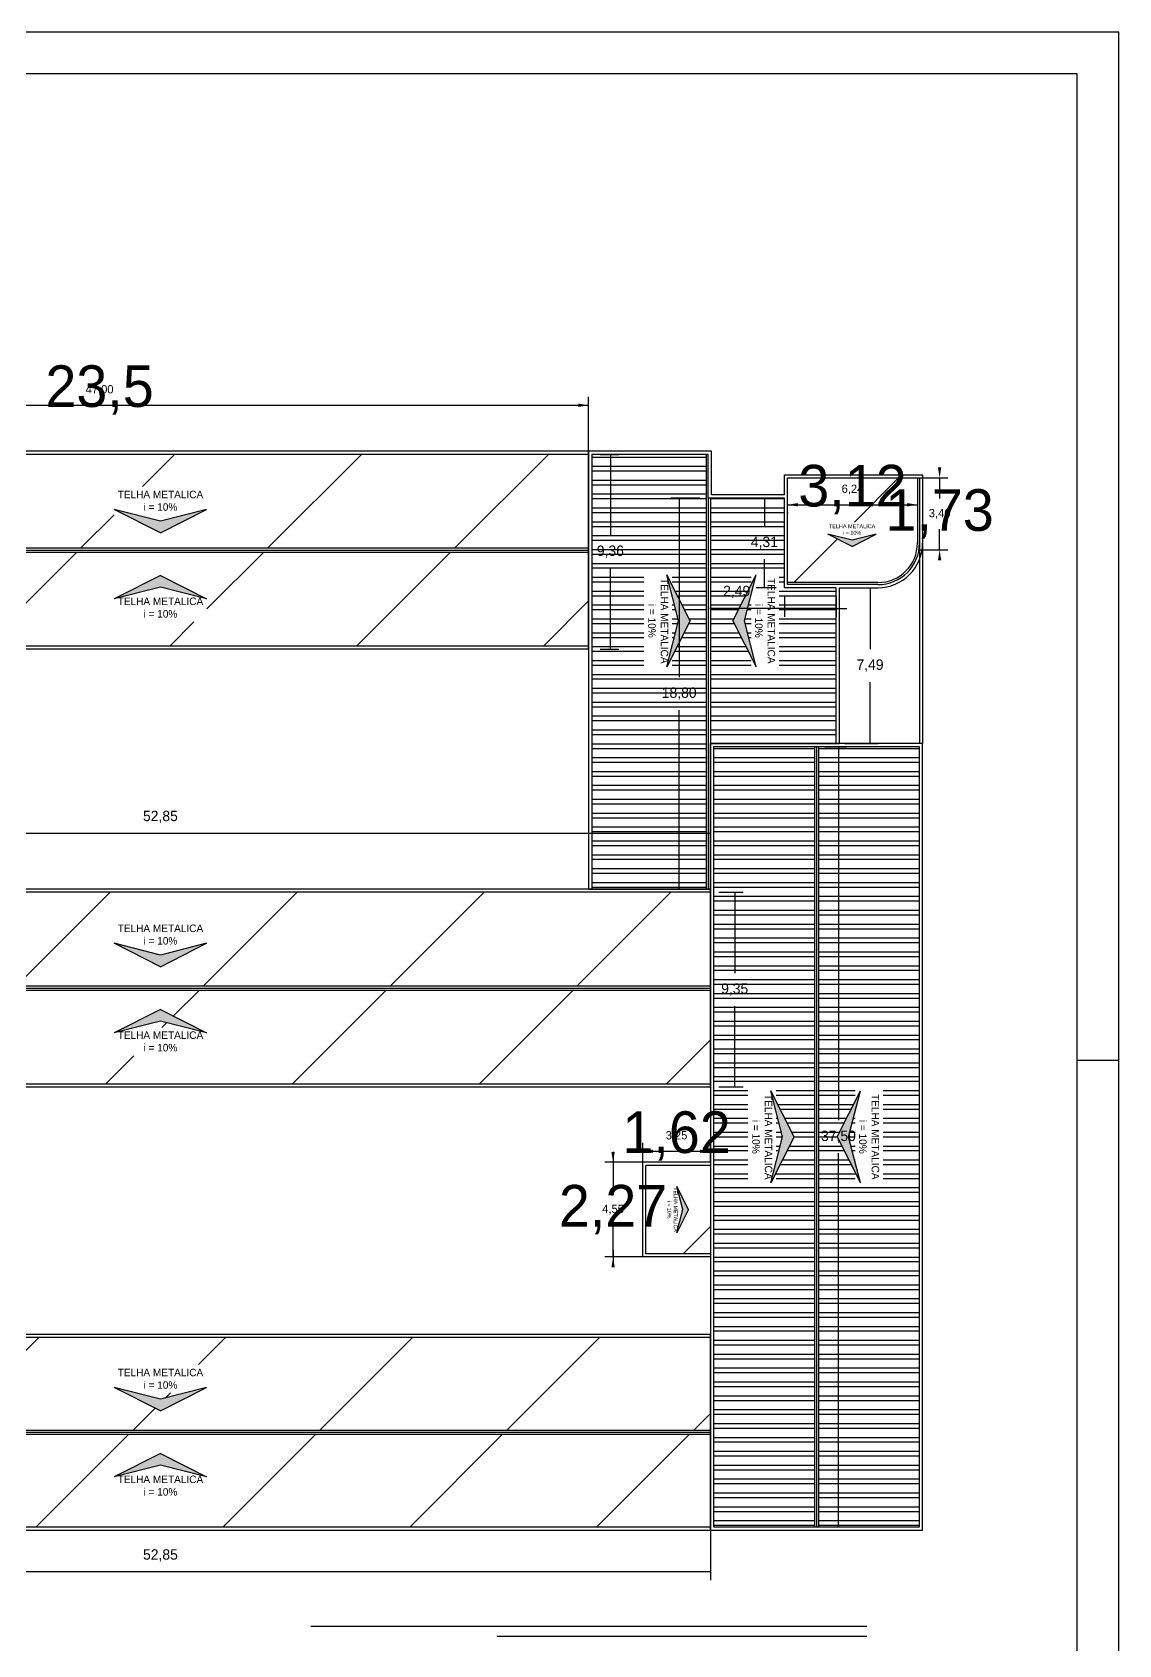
# Model space of a CAD drawing. Header units: metres. Extents: x -999 to 3200, y -1400 to 5056.
# Drawn here: x 1495.91 to 1522.01, y 4748.51 to 4787.26 of the extents above; entities that cross this region are included whole.
import ezdxf

# ---------------------------------------------------------------- set-up
doc = ezdxf.new("R2010")
doc.units = ezdxf.units.M
for name, color, linetype, true_color in [('0.4', 7, 'Continuous', 0x000008), ('0.8', 7, 'Continuous', 0x000008), ('02', 7, 'Continuous', 0x000002), ('1', 7, 'Continuous', 0x000001), ('S2MARGF', 7, 'Continuous', 0x000004), ('S2MARGG', 7, 'Continuous', 0x00000d)]:
    doc.layers.add(name, color=color, linetype=linetype, true_color=true_color)

# ---------------------------------------------------------------- blocks, each defined once
blk = doc.blocks.new('*D201')
at = {"color": 8}
for p, q in [((1511.949, 4776.07), (1511.249, 4776.07)), ((1511.449, 4776.07), (1511.449, 4771.766)), ((1511.999, 4766.67), (1511.249, 4766.67))]:
    blk.add_line(p, q, dxfattribs=at)
blk = doc.blocks.new('*D202')
at = {"color": 8}
for p, q in [((1514.949, 4770.095), (1515.476, 4770.095)), ((1515.276, 4770.095), (1515.276, 4761.116)), ((1514.949, 4751.345), (1515.476, 4751.345))]:
    blk.add_line(p, q, dxfattribs=at)
blk = doc.blocks.new('*D203')
at = {"color": 8}
for p, q in [((1485.774, 4764.495), (1485.774, 4768.211)), ((1512.199, 4764.495), (1512.199, 4768.211)), ((1512.199, 4768.011), (1485.774, 4768.011))]:
    blk.add_line(p, q, dxfattribs=at)
blk = doc.blocks.new('*D204')
at = {"color": 8}
for p, q in [((1485.774, 4753.42), (1485.774, 4750.064)), ((1512.199, 4753.42), (1512.199, 4750.064)), ((1512.199, 4750.264), (1485.774, 4750.264))]:
    blk.add_line(p, q, dxfattribs=at)
blk = doc.blocks.new('*D205')
at = {"color": 8}
for p, q in [((1509.549, 4777.12), (1509.996, 4777.12)), ((1509.796, 4777.12), (1509.796, 4775.177)), ((1509.549, 4772.441), (1509.996, 4772.441))]:
    blk.add_line(p, q, dxfattribs=at)
blk = doc.blocks.new('*D206')
at = {"color": 8}
for p, q in [((1515.424, 4773.915), (1516.234, 4773.915)), ((1516.034, 4773.915), (1516.034, 4772.438)), ((1515.424, 4770.17), (1516.234, 4770.17))]:
    blk.add_line(p, q, dxfattribs=at)
blk = doc.blocks.new('*D207')
at = {"color": 8}
for p, q in [((1513.777, 4776.07), (1513.296, 4776.07)), ((1513.496, 4776.07), (1513.496, 4775.388)), ((1513.777, 4773.915), (1513.296, 4773.915))]:
    blk.add_line(p, q, dxfattribs=at)
blk = doc.blocks.new('*D208')
at = {"color": 8}
for p, q in [((1513.977, 4773.715), (1513.977, 4773.218)), ((1515.224, 4773.715), (1515.224, 4773.218)), ((1515.224, 4773.418), (1515.474, 4773.418))]:
    blk.add_line(p, q, dxfattribs=at)
blk = doc.blocks.new('*D209')
at = {"color": 8}
for p, q in [((1512.399, 4766.595), (1512.983, 4766.595)), ((1512.783, 4761.92), (1512.783, 4763.862)), ((1512.399, 4761.92), (1512.983, 4761.92))]:
    blk.add_line(p, q, dxfattribs=at)
blk = doc.blocks.new('_CLOSEDFILLED')
at = {"color": 0, "linetype": 'BYBLOCK'}
blk.add_solid([(-1, 0.16), (0, 0), (-1, -0.16)], dxfattribs=at)

msp = doc.modelspace()

# ---------------------------------------------------------------- hatches: boundary and pattern name
at = {"layer": '0.4'}
h = msp.add_hatch(dxfattribs=at)
h.set_pattern_fill('ANSI31', color=8)
h.paths.add_polyline_path([(1491.129, 4772.345), (1485.699, 4772.345), (1485.699, 4770.873), (1491.129, 4770.873), (1491.129, 4772.345)])
h.paths.add_polyline_path([(1490.246, 4758.02), (1488.774, 4758.02), (1488.774, 4755.97), (1490.246, 4755.97), (1490.246, 4758.02)])
h.paths.add_polyline_path([(1509.274, 4777.12), (1485.774, 4777.12), (1485.774, 4774.87), (1509.274, 4774.87), (1509.274, 4777.12)])
h.paths.add_polyline_path([(1497.878, 4775.794), (1498.986, 4775.513), (1500.094, 4775.794), (1498.986, 4775.233), (1497.878, 4775.794)])
h.paths.add_polyline_path([(1509.274, 4774.77), (1485.774, 4774.77), (1485.774, 4772.52), (1509.274, 4772.52), (1509.274, 4774.77)])
h.paths.add_polyline_path([(1497.878, 4773.647), (1498.986, 4774.207), (1500.094, 4773.647), (1498.986, 4773.927), (1497.878, 4773.647)])
h.paths.add_polyline_path([(1512.199, 4766.595), (1485.774, 4766.595), (1485.774, 4764.345), (1512.199, 4764.345), (1512.199, 4766.595)])
h.paths.add_polyline_path([(1500.094, 4765.369), (1498.986, 4764.808), (1497.878, 4765.369), (1498.986, 4765.088), (1500.094, 4765.369)])
h.paths.add_polyline_path([(1512.199, 4764.245), (1485.774, 4764.245), (1485.774, 4761.995), (1512.199, 4761.995), (1512.199, 4764.245)])
h.paths.add_polyline_path([(1500.094, 4763.222), (1498.986, 4763.502), (1497.878, 4763.222), (1498.986, 4763.782), (1500.094, 4763.222)])
h.paths.add_polyline_path([(1512.199, 4755.895), (1485.774, 4755.895), (1485.774, 4753.67), (1512.199, 4753.67), (1512.199, 4755.895)])
h.paths.add_polyline_path([(1500.094, 4754.694), (1498.986, 4754.133), (1497.878, 4754.694), (1498.986, 4754.413), (1500.094, 4754.694)])
h.paths.add_polyline_path([(1512.199, 4753.57), (1485.774, 4753.57), (1485.774, 4751.345), (1512.199, 4751.345), (1512.199, 4753.57)])
h.paths.add_polyline_path([(1500.094, 4752.547), (1498.986, 4752.827), (1497.878, 4752.547), (1498.986, 4753.107), (1500.094, 4752.547)])
h.paths.add_polyline_path([(1517.174, 4776.555), (1514.052, 4776.555), (1514.052, 4774.04), (1516.224, 4774.04), (1516.311, 4774.044), (1516.398, 4774.056), (1516.484, 4774.076), (1516.567, 4774.104), (1516.647, 4774.14), (1516.724, 4774.182), (1516.796, 4774.232), (1516.864, 4774.288), (1516.926, 4774.35), (1516.982, 4774.418), (1517.031, 4774.49), (1517.074, 4774.567), (1517.109, 4774.647), (1517.137, 4774.73), (1517.157, 4774.816), (1517.17, 4774.903), (1517.174, 4774.99), (1517.174, 4776.555)])
h.paths.add_polyline_path([(1515.023, 4775.203), (1515.604, 4775.056), (1516.184, 4775.203), (1515.604, 4774.909), (1515.023, 4775.203)])
h.paths.add_polyline_path([(1497.864, 4775.669), (1500.103, 4775.669), (1500.103, 4776.346), (1497.864, 4776.346), (1497.864, 4775.669)])
h.paths.add_polyline_path([(1497.864, 4773.092), (1500.103, 4773.092), (1500.103, 4773.769), (1497.864, 4773.769), (1497.864, 4773.092)])
h.paths.add_polyline_path([(1497.864, 4765.244), (1500.103, 4765.244), (1500.103, 4765.921), (1497.864, 4765.921), (1497.864, 4765.244), (1497.864, 4765.244)])
h.paths.add_polyline_path([(1497.864, 4762.667), (1500.103, 4762.667), (1500.103, 4763.344), (1497.864, 4763.344), (1497.864, 4762.667), (1497.864, 4762.667)])
h.paths.add_polyline_path([(1497.864, 4754.569), (1500.103, 4754.569), (1500.103, 4755.246), (1497.864, 4755.246), (1497.864, 4754.569)])
h.paths.add_polyline_path([(1497.864, 4751.992), (1500.103, 4751.992), (1500.103, 4752.669), (1497.864, 4752.669), (1497.864, 4751.992)])
h.paths.add_polyline_path([(1515.016, 4775.137), (1516.189, 4775.137), (1516.189, 4775.492), (1515.016, 4775.492), (1515.016, 4775.137), (1515.016, 4775.137)])
h.paths.add_polyline_path([(1489.002, 4756.664), (1490.122, 4756.664), (1490.122, 4757.002), (1489.002, 4757.002), (1489.002, 4756.664)])
h.paths.add_polyline_path([(1487.775, 4771.398), (1488.894, 4771.398), (1488.894, 4771.737), (1487.775, 4771.737), (1487.775, 4771.398), (1487.775, 4771.398)])
at = {"layer": '0.8'}
h = msp.add_hatch(dxfattribs=at)
h.set_pattern_fill('ANSI31', color=8)
h.paths.add_polyline_path([(1510.649, 4760.033), (1510.649, 4757.908), (1512.199, 4757.908), (1512.199, 4760.033), (1510.649, 4760.033)])
h.paths.add_polyline_path([(1511.394, 4759.528), (1511.676, 4758.97), (1511.394, 4758.412), (1511.535, 4758.97), (1511.394, 4759.528)])
h.paths.add_polyline_path([(1511.114, 4759.536), (1511.114, 4758.408), (1511.455, 4758.408), (1511.455, 4759.536), (1511.114, 4759.536)])
at = {"layer": '1'}
h = msp.add_hatch(color=1, dxfattribs=at)
h.dxf.hatch_style = 1
h.paths.add_polyline_path([(1498.986, 4775.513), (1500.094, 4775.794), (1498.986, 4775.233), (1497.878, 4775.794), (1498.986, 4775.513)])
h = msp.add_hatch(color=1, dxfattribs=at)
h.dxf.hatch_style = 1
h.paths.add_polyline_path([(1515.604, 4775.056), (1516.184, 4775.203), (1515.604, 4774.909), (1515.023, 4775.203), (1515.604, 4775.056)])
h = msp.add_hatch(color=1, dxfattribs=at)
h.dxf.hatch_style = 1
h.paths.add_polyline_path([(1498.986, 4773.927), (1500.094, 4773.647), (1498.986, 4774.207), (1497.878, 4773.647), (1498.986, 4773.927)])
h = msp.add_hatch(color=1, dxfattribs=at)
h.dxf.hatch_style = 1
h.paths.add_polyline_path([(1511.435, 4773.12), (1511.155, 4772.012), (1511.715, 4773.12), (1511.155, 4774.228), (1511.435, 4773.12)])
h = msp.add_hatch(color=1, dxfattribs=at)
h.dxf.hatch_style = 1
h.paths.add_polyline_path([(1513.021, 4773.12), (1513.302, 4772.012), (1512.741, 4773.12), (1513.302, 4774.228), (1513.021, 4773.12)])
h = msp.add_hatch(color=1, dxfattribs=at)
h.dxf.hatch_style = 1
h.paths.add_polyline_path([(1498.986, 4765.088), (1500.094, 4765.369), (1498.986, 4764.808), (1497.878, 4765.369), (1498.986, 4765.088)])
h = msp.add_hatch(color=1, dxfattribs=at)
h.dxf.hatch_style = 1
h.paths.add_polyline_path([(1498.986, 4763.502), (1500.094, 4763.222), (1498.986, 4763.782), (1497.878, 4763.222), (1498.986, 4763.502)])
h = msp.add_hatch(color=1, dxfattribs=at)
h.dxf.hatch_style = 1
h.paths.add_polyline_path([(1513.935, 4760.72), (1513.655, 4759.612), (1514.215, 4760.72), (1513.655, 4761.828), (1513.935, 4760.72)])
h = msp.add_hatch(color=1, dxfattribs=at)
h.dxf.hatch_style = 1
h.paths.add_polyline_path([(1515.521, 4760.72), (1515.802, 4759.612), (1515.241, 4760.72), (1515.802, 4761.828), (1515.521, 4760.72)])
h = msp.add_hatch(color=1, dxfattribs=at)
h.dxf.hatch_style = 1
h.paths.add_polyline_path([(1511.535, 4758.97), (1511.394, 4758.412), (1511.676, 4758.97), (1511.394, 4759.528), (1511.535, 4758.97)])
h = msp.add_hatch(color=1, dxfattribs=at)
h.dxf.hatch_style = 1
h.paths.add_polyline_path([(1498.986, 4754.413), (1500.094, 4754.694), (1498.986, 4754.133), (1497.878, 4754.694), (1498.986, 4754.413)])
h = msp.add_hatch(color=1, dxfattribs=at)
h.dxf.hatch_style = 1
h.paths.add_polyline_path([(1498.986, 4752.827), (1500.094, 4752.547), (1498.986, 4753.107), (1497.878, 4752.547), (1498.986, 4752.827)])

# ---------------------------------------------------------------- linework, layer by layer
at = {"color": 2}
for p, q in [((1499.524, 4778.299), (1509.024, 4778.299)), ((1509.274, 4777.12), (1509.274, 4778.299)), ((1517.706, 4776.805), (1517.706, 4776.658)), ((1517.224, 4776.555), (1517.706, 4776.555)), ((1514.052, 4775.92), (1514.052, 4775.908)), ((1517.174, 4775.92), (1517.174, 4775.908)), ((1517.224, 4774.823), (1517.706, 4774.823)), ((1517.706, 4774.72), (1517.706, 4774.573)), ((1509.861, 4760.358), (1509.861, 4759.939)), ((1510.574, 4760.108), (1509.861, 4760.108)), ((1510.574, 4760.108), (1510.574, 4760.372)), ((1512.199, 4760.108), (1512.199, 4760.372)), ((1509.861, 4758.001), (1509.861, 4757.583)), ((1510.574, 4757.833), (1509.861, 4757.833))]:
    msp.add_line(p, q, dxfattribs=at)
at = {"color": 8}
for p, q in [((1509.549, 4777.12), (1509.996, 4777.12)), ((1509.796, 4777.12), (1509.796, 4775.177)), ((1511.949, 4776.07), (1511.249, 4776.07)), ((1511.449, 4776.07), (1511.449, 4771.766)), ((1513.777, 4776.07), (1513.296, 4776.07)), ((1513.496, 4776.07), (1513.496, 4775.388)), ((1509.796, 4772.441), (1509.796, 4774.385)), ((1513.496, 4773.915), (1513.496, 4774.597)), ((1513.777, 4773.915), (1513.296, 4773.915)), ((1513.977, 4773.715), (1513.977, 4773.218)), ((1515.224, 4773.715), (1515.224, 4773.218)), ((1515.424, 4773.915), (1516.234, 4773.915)), ((1516.034, 4773.915), (1516.034, 4772.438)), ((1513.977, 4773.418), (1512.185, 4773.418)), ((1515.224, 4773.418), (1513.977, 4773.418)), ((1515.224, 4773.418), (1515.474, 4773.418)), ((1509.549, 4772.441), (1509.996, 4772.441)), ((1516.034, 4770.17), (1516.034, 4771.647)), ((1511.449, 4766.67), (1511.449, 4770.974)), ((1515.424, 4770.17), (1516.234, 4770.17)), ((1514.949, 4770.095), (1515.476, 4770.095)), ((1515.276, 4770.095), (1515.276, 4761.116)), ((1512.199, 4764.495), (1512.199, 4768.211)), ((1512.199, 4768.011), (1485.774, 4768.011)), ((1511.999, 4766.67), (1511.249, 4766.67)), ((1512.399, 4766.595), (1512.983, 4766.595)), ((1512.783, 4766.595), (1512.783, 4764.653)), ((1512.783, 4761.92), (1512.783, 4763.862)), ((1512.399, 4761.92), (1512.983, 4761.92)), ((1515.276, 4751.345), (1515.276, 4760.324)), ((1512.199, 4753.42), (1512.199, 4750.064)), ((1514.949, 4751.345), (1515.476, 4751.345)), ((1512.199, 4750.264), (1485.774, 4750.264))]:
    msp.add_line(p, q, dxfattribs=at)
at = {"layer": '0.4', "color": 8}
for p, q in [((1509.349, 4777.056, 0.002), (1512.099, 4777.056, 0.002)), ((1509.349, 4776.834, 0.002), (1512.099, 4776.834, 0.002)), ((1509.349, 4776.723, 0.002), (1512.099, 4776.723, 0.002)), ((1509.349, 4776.5, 0.002), (1512.099, 4776.5, 0.002)), ((1509.349, 4776.389, 0.002), (1512.099, 4776.389, 0.002)), ((1509.349, 4776.167, 0.002), (1512.099, 4776.167, 0.002)), ((1509.349, 4776.056, 0.002), (1512.099, 4776.056, 0.002)), ((1512.199, 4776.056, 0.002), (1513.977, 4776.056, 0.002)), ((1509.349, 4775.834, 0.002), (1512.099, 4775.834, 0.002)), ((1509.349, 4775.722, 0.002), (1512.099, 4775.722, 0.002)), ((1512.199, 4775.834, 0.002), (1513.977, 4775.834, 0.002)), ((1512.199, 4775.722, 0.002), (1513.977, 4775.722, 0.002)), ((1509.349, 4775.5, 0.002), (1512.099, 4775.5, 0.002)), ((1509.349, 4775.389, 0.002), (1512.099, 4775.389, 0.002)), ((1509.349, 4775.167, 0.002), (1512.099, 4775.167, 0.002)), ((1512.199, 4775.5, 0.002), (1513.977, 4775.5, 0.002)), ((1512.199, 4775.389, 0.002), (1513.977, 4775.389, 0.002)), ((1512.199, 4775.167, 0.002), (1513.977, 4775.167, 0.002)), ((1509.349, 4775.056, 0.002), (1512.099, 4775.056, 0.002)), ((1509.349, 4774.833, 0.002), (1512.099, 4774.833, 0.002)), ((1512.199, 4775.056, 0.002), (1513.977, 4775.056, 0.002)), ((1512.199, 4774.833, 0.002), (1513.977, 4774.833, 0.002)), ((1509.349, 4774.722, 0.002), (1512.099, 4774.722, 0.002)), ((1509.349, 4774.5, 0.002), (1512.099, 4774.5, 0.002)), ((1509.349, 4774.389, 0.002), (1512.099, 4774.389, 0.002)), ((1512.199, 4774.722, 0.002), (1513.977, 4774.722, 0.002)), ((1512.199, 4774.5, 0.002), (1513.977, 4774.5, 0.002)), ((1512.199, 4774.389, 0.002), (1513.977, 4774.389, 0.002)), ((1509.349, 4774.167, 0.002), (1510.6, 4774.167, 0.002)), ((1509.349, 4774.056, 0.002), (1510.6, 4774.056, 0.002)), ((1511.277, 4774.167, 0.002), (1512.099, 4774.167, 0.002)), ((1511.277, 4774.056, 0.002), (1512.099, 4774.056, 0.002)), ((1512.199, 4774.167, 0.002), (1513.177, 4774.167, 0.002)), ((1512.199, 4774.056, 0.002), (1513.177, 4774.056, 0.002)), ((1513.854, 4774.167, 0.002), (1513.977, 4774.167, 0.002)), ((1513.854, 4774.056, 0.002), (1513.977, 4774.056, 0.002)), ((1509.349, 4773.833, 0.002), (1510.6, 4773.833, 0.002)), ((1509.349, 4773.722, 0.002), (1510.6, 4773.722, 0.002)), ((1511.277, 4773.722, 0.002), (1511.283, 4773.722, 0.002)), ((1511.355, 4773.833, 0.002), (1512.099, 4773.833, 0.002)), ((1511.411, 4773.722, 0.002), (1512.099, 4773.722, 0.002)), ((1512.199, 4773.833, 0.002), (1513.102, 4773.833, 0.002)), ((1512.199, 4773.722, 0.002), (1513.046, 4773.722, 0.002)), ((1513.174, 4773.722, 0.002), (1513.177, 4773.722, 0.002)), ((1513.854, 4773.833, 0.002), (1515.224, 4773.833, 0.002)), ((1513.854, 4773.722, 0.002), (1515.224, 4773.722, 0.002)), ((1509.349, 4773.5, 0.002), (1510.6, 4773.5, 0.002)), ((1509.349, 4773.389, 0.002), (1510.6, 4773.389, 0.002)), ((1511.277, 4773.5, 0.002), (1511.339, 4773.5, 0.002)), ((1511.277, 4773.389, 0.002), (1511.367, 4773.389, 0.002)), ((1511.523, 4773.5, 0.002), (1512.099, 4773.5, 0.002)), ((1511.579, 4773.389, 0.002), (1512.099, 4773.389, 0.002)), ((1512.199, 4773.5, 0.002), (1512.933, 4773.5, 0.002)), ((1512.199, 4773.389, 0.002), (1512.877, 4773.389, 0.002)), ((1513.089, 4773.389, 0.002), (1513.177, 4773.389, 0.002)), ((1513.117, 4773.5, 0.002), (1513.177, 4773.5, 0.002)), ((1513.854, 4773.5, 0.002), (1515.224, 4773.5, 0.002)), ((1513.854, 4773.389, 0.002), (1515.224, 4773.389, 0.002)), ((1509.349, 4773.167, 0.002), (1510.6, 4773.167, 0.002)), ((1509.349, 4773.055, 0.002), (1510.6, 4773.055, 0.002)), ((1509.349, 4772.833, 0.002), (1510.6, 4772.833, 0.002)), ((1511.277, 4773.167, 0.002), (1511.423, 4773.167, 0.002)), ((1511.277, 4773.055, 0.002), (1511.419, 4773.055, 0.002)), ((1511.277, 4772.833, 0.002), (1511.362, 4772.833, 0.002)), ((1511.57, 4772.833, 0.002), (1512.099, 4772.833, 0.002)), ((1511.682, 4773.055, 0.002), (1512.099, 4773.055, 0.002)), ((1511.692, 4773.167, 0.002), (1512.099, 4773.167, 0.002)), ((1512.199, 4773.167, 0.002), (1512.765, 4773.167, 0.002)), ((1512.199, 4773.055, 0.002), (1512.774, 4773.055, 0.002)), ((1512.199, 4772.833, 0.002), (1512.886, 4772.833, 0.002)), ((1513.033, 4773.167, 0.002), (1513.177, 4773.167, 0.002)), ((1513.038, 4773.055, 0.002), (1513.177, 4773.055, 0.002)), ((1513.094, 4772.833, 0.002), (1513.177, 4772.833, 0.002)), ((1513.854, 4773.167, 0.002), (1515.224, 4773.167, 0.002)), ((1513.854, 4773.055, 0.002), (1515.224, 4773.055, 0.002)), ((1513.854, 4772.833, 0.002), (1515.224, 4772.833, 0.002)), ((1509.349, 4772.722, 0.002), (1510.6, 4772.722, 0.002)), ((1509.349, 4772.5, 0.002), (1510.6, 4772.5, 0.002)), ((1511.277, 4772.722, 0.002), (1511.334, 4772.722, 0.002)), ((1511.277, 4772.5, 0.002), (1511.278, 4772.5, 0.002)), ((1511.401, 4772.5, 0.002), (1512.099, 4772.5, 0.002)), ((1511.514, 4772.722, 0.002), (1512.099, 4772.722, 0.002)), ((1512.199, 4772.722, 0.002), (1512.943, 4772.722, 0.002)), ((1512.199, 4772.5, 0.002), (1513.055, 4772.5, 0.002)), ((1513.122, 4772.722, 0.002), (1513.177, 4772.722, 0.002)), ((1513.854, 4772.722, 0.002), (1515.224, 4772.722, 0.002)), ((1513.854, 4772.5, 0.002), (1515.224, 4772.5, 0.002)), ((1509.349, 4772.389, 0.002), (1510.6, 4772.389, 0.002)), ((1509.349, 4772.166, 0.002), (1510.6, 4772.166, 0.002)), ((1511.277, 4772.166, 0.002), (1512.099, 4772.166, 0.002)), ((1511.345, 4772.389, 0.002), (1512.099, 4772.389, 0.002)), ((1512.199, 4772.389, 0.002), (1513.111, 4772.389, 0.002)), ((1512.199, 4772.166, 0.002), (1513.177, 4772.166, 0.002)), ((1513.854, 4772.389, 0.002), (1515.224, 4772.389, 0.002)), ((1513.854, 4772.166, 0.002), (1515.224, 4772.166, 0.002)), ((1509.349, 4772.055, 0.002), (1510.6, 4772.055, 0.002)), ((1509.349, 4771.833, 0.002), (1512.099, 4771.833, 0.002)), ((1509.349, 4771.722, 0.002), (1512.099, 4771.722, 0.002)), ((1511.277, 4772.055, 0.002), (1512.099, 4772.055, 0.002)), ((1512.199, 4772.055, 0.002), (1513.177, 4772.055, 0.002)), ((1512.199, 4771.833, 0.002), (1515.224, 4771.833, 0.002)), ((1512.199, 4771.722, 0.002), (1515.224, 4771.722, 0.002)), ((1513.854, 4772.055, 0.002), (1515.224, 4772.055, 0.002)), ((1509.349, 4771.5, 0.002), (1512.099, 4771.5, 0.002)), ((1509.349, 4771.389, 0.002), (1512.099, 4771.389, 0.002)), ((1512.199, 4771.5, 0.002), (1515.224, 4771.5, 0.002)), ((1512.199, 4771.389, 0.002), (1515.224, 4771.389, 0.002)), ((1509.349, 4771.166, 0.002), (1512.099, 4771.166, 0.002)), ((1509.349, 4771.055, 0.002), (1512.099, 4771.055, 0.002)), ((1512.199, 4771.166, 0.002), (1515.224, 4771.166, 0.002)), ((1512.199, 4771.055, 0.002), (1515.224, 4771.055, 0.002)), ((1509.349, 4770.833, 0.002), (1512.099, 4770.833, 0.002)), ((1509.349, 4770.722, 0.002), (1512.099, 4770.722, 0.002)), ((1512.199, 4770.833, 0.002), (1515.224, 4770.833, 0.002)), ((1512.199, 4770.722, 0.002), (1515.224, 4770.722, 0.002)), ((1509.349, 4770.5, 0.002), (1512.099, 4770.5, 0.002)), ((1509.349, 4770.388, 0.002), (1512.099, 4770.388, 0.002)), ((1509.349, 4770.166, 0.002), (1512.099, 4770.166, 0.002)), ((1512.199, 4770.5, 0.002), (1515.224, 4770.5, 0.002)), ((1512.199, 4770.388, 0.002), (1515.224, 4770.388, 0.002)), ((1509.349, 4770.055, 0.002), (1512.099, 4770.055, 0.002)), ((1509.349, 4769.833, 0.002), (1512.099, 4769.833, 0.002)), ((1512.274, 4770.055, 0.002), (1514.699, 4770.055, 0.002)), ((1512.274, 4769.833, 0.002), (1514.699, 4769.833, 0.002)), ((1514.799, 4770.055, 0.002), (1517.224, 4770.055, 0.002)), ((1514.799, 4769.833, 0.002), (1517.224, 4769.833, 0.002)), ((1509.349, 4769.722, 0.002), (1512.099, 4769.722, 0.002)), ((1509.349, 4769.499, 0.002), (1512.099, 4769.499, 0.002)), ((1509.349, 4769.388, 0.002), (1512.099, 4769.388, 0.002)), ((1512.274, 4769.722, 0.002), (1514.699, 4769.722, 0.002)), ((1512.274, 4769.499, 0.002), (1514.699, 4769.499, 0.002)), ((1512.274, 4769.388, 0.002), (1514.699, 4769.388, 0.002)), ((1514.799, 4769.722, 0.002), (1517.224, 4769.722, 0.002)), ((1514.799, 4769.499, 0.002), (1517.224, 4769.499, 0.002)), ((1514.799, 4769.388, 0.002), (1517.224, 4769.388, 0.002)), ((1509.349, 4769.166, 0.002), (1512.099, 4769.166, 0.002)), ((1509.349, 4769.055, 0.002), (1512.099, 4769.055, 0.002)), ((1512.274, 4769.166, 0.002), (1514.699, 4769.166, 0.002)), ((1512.274, 4769.055, 0.002), (1514.699, 4769.055, 0.002)), ((1514.799, 4769.166, 0.002), (1517.224, 4769.166, 0.002)), ((1514.799, 4769.055, 0.002), (1517.224, 4769.055, 0.002)), ((1509.349, 4768.833, 0.002), (1512.099, 4768.833, 0.002)), ((1509.349, 4768.722, 0.002), (1512.099, 4768.722, 0.002)), ((1512.274, 4768.833, 0.002), (1514.699, 4768.833, 0.002)), ((1512.274, 4768.722, 0.002), (1514.699, 4768.722, 0.002)), ((1514.799, 4768.833, 0.002), (1517.224, 4768.833, 0.002)), ((1514.799, 4768.722, 0.002), (1517.224, 4768.722, 0.002)), ((1509.349, 4768.499, 0.002), (1512.099, 4768.499, 0.002)), ((1509.349, 4768.388, 0.002), (1512.099, 4768.388, 0.002)), ((1512.274, 4768.499, 0.002), (1514.699, 4768.499, 0.002)), ((1512.274, 4768.388, 0.002), (1514.699, 4768.388, 0.002)), ((1514.799, 4768.499, 0.002), (1517.224, 4768.499, 0.002)), ((1514.799, 4768.388, 0.002), (1517.224, 4768.388, 0.002)), ((1509.349, 4768.166, 0.002), (1512.099, 4768.166, 0.002)), ((1509.349, 4768.055, 0.002), (1512.099, 4768.055, 0.002)), ((1509.349, 4767.833, 0.002), (1512.099, 4767.833, 0.002)), ((1512.274, 4768.166, 0.002), (1514.699, 4768.166, 0.002)), ((1512.274, 4768.055, 0.002), (1514.699, 4768.055, 0.002)), ((1512.274, 4767.833, 0.002), (1514.699, 4767.833, 0.002)), ((1514.799, 4768.166, 0.002), (1517.224, 4768.166, 0.002)), ((1514.799, 4768.055, 0.002), (1517.224, 4768.055, 0.002)), ((1514.799, 4767.833, 0.002), (1517.224, 4767.833, 0.002)), ((1509.349, 4767.721, 0.002), (1512.099, 4767.721, 0.002)), ((1509.349, 4767.499, 0.002), (1512.099, 4767.499, 0.002)), ((1512.274, 4767.721, 0.002), (1514.699, 4767.721, 0.002)), ((1512.274, 4767.499, 0.002), (1514.699, 4767.499, 0.002)), ((1514.799, 4767.721, 0.002), (1517.224, 4767.721, 0.002)), ((1514.799, 4767.499, 0.002), (1517.224, 4767.499, 0.002)), ((1509.349, 4767.388, 0.002), (1512.099, 4767.388, 0.002)), ((1509.349, 4767.166, 0.002), (1512.099, 4767.166, 0.002)), ((1509.349, 4767.055, 0.002), (1512.099, 4767.055, 0.002)), ((1512.274, 4767.388, 0.002), (1514.699, 4767.388, 0.002)), ((1512.274, 4767.166, 0.002), (1514.699, 4767.166, 0.002)), ((1512.274, 4767.055, 0.002), (1514.699, 4767.055, 0.002)), ((1514.799, 4767.388, 0.002), (1517.224, 4767.388, 0.002)), ((1514.799, 4767.166, 0.002), (1517.224, 4767.166, 0.002)), ((1514.799, 4767.055, 0.002), (1517.224, 4767.055, 0.002)), ((1509.349, 4766.832, 0.002), (1512.099, 4766.832, 0.002)), ((1509.349, 4766.721, 0.002), (1512.099, 4766.721, 0.002)), ((1512.274, 4766.832, 0.002), (1514.699, 4766.832, 0.002)), ((1512.274, 4766.721, 0.002), (1514.699, 4766.721, 0.002)), ((1514.799, 4766.832, 0.002), (1517.224, 4766.832, 0.002)), ((1514.799, 4766.721, 0.002), (1517.224, 4766.721, 0.002)), ((1512.274, 4766.499, 0.002), (1514.699, 4766.499, 0.002)), ((1512.274, 4766.388, 0.002), (1514.699, 4766.388, 0.002)), ((1514.799, 4766.499, 0.002), (1517.224, 4766.499, 0.002)), ((1514.799, 4766.388, 0.002), (1517.224, 4766.388, 0.002)), ((1512.274, 4766.166, 0.002), (1514.699, 4766.166, 0.002)), ((1512.274, 4766.055, 0.002), (1514.699, 4766.055, 0.002)), ((1514.799, 4766.166, 0.002), (1517.224, 4766.166, 0.002)), ((1514.799, 4766.055, 0.002), (1517.224, 4766.055, 0.002)), ((1512.274, 4765.832, 0.002), (1514.699, 4765.832, 0.002)), ((1512.274, 4765.721, 0.002), (1514.699, 4765.721, 0.002)), ((1512.274, 4765.499, 0.002), (1514.699, 4765.499, 0.002)), ((1514.799, 4765.832, 0.002), (1517.224, 4765.832, 0.002)), ((1514.799, 4765.721, 0.002), (1517.224, 4765.721, 0.002)), ((1514.799, 4765.499, 0.002), (1517.224, 4765.499, 0.002)), ((1512.274, 4765.388, 0.002), (1514.699, 4765.388, 0.002)), ((1512.274, 4765.166, 0.002), (1514.699, 4765.166, 0.002)), ((1514.799, 4765.388, 0.002), (1517.224, 4765.388, 0.002)), ((1514.799, 4765.166, 0.002), (1517.224, 4765.166, 0.002)), ((1512.274, 4765.054, 0.002), (1514.699, 4765.054, 0.002)), ((1512.274, 4764.832, 0.002), (1514.699, 4764.832, 0.002)), ((1512.274, 4764.721, 0.002), (1514.699, 4764.721, 0.002)), ((1514.799, 4765.054, 0.002), (1517.224, 4765.054, 0.002)), ((1514.799, 4764.832, 0.002), (1517.224, 4764.832, 0.002)), ((1514.799, 4764.721, 0.002), (1517.224, 4764.721, 0.002)), ((1512.274, 4764.499, 0.002), (1514.699, 4764.499, 0.002)), ((1512.274, 4764.388, 0.002), (1514.699, 4764.388, 0.002)), ((1514.799, 4764.499, 0.002), (1517.224, 4764.499, 0.002)), ((1514.799, 4764.388, 0.002), (1517.224, 4764.388, 0.002)), ((1512.274, 4764.165, 0.002), (1514.699, 4764.165, 0.002)), ((1512.274, 4764.054, 0.002), (1514.699, 4764.054, 0.002)), ((1514.799, 4764.165, 0.002), (1517.224, 4764.165, 0.002)), ((1514.799, 4764.054, 0.002), (1517.224, 4764.054, 0.002)), ((1512.274, 4763.832, 0.002), (1514.699, 4763.832, 0.002)), ((1512.274, 4763.721, 0.002), (1514.699, 4763.721, 0.002)), ((1514.799, 4763.832, 0.002), (1517.224, 4763.832, 0.002)), ((1514.799, 4763.721, 0.002), (1517.224, 4763.721, 0.002)), ((1512.274, 4763.499, 0.002), (1514.699, 4763.499, 0.002)), ((1512.274, 4763.388, 0.002), (1514.699, 4763.388, 0.002)), ((1512.274, 4763.165, 0.002), (1514.699, 4763.165, 0.002)), ((1514.799, 4763.499, 0.002), (1517.224, 4763.499, 0.002)), ((1514.799, 4763.388, 0.002), (1517.224, 4763.388, 0.002)), ((1514.799, 4763.165, 0.002), (1517.224, 4763.165, 0.002)), ((1512.274, 4763.054, 0.002), (1514.699, 4763.054, 0.002)), ((1512.274, 4762.832, 0.002), (1514.699, 4762.832, 0.002)), ((1514.799, 4763.054, 0.002), (1517.224, 4763.054, 0.002)), ((1514.799, 4762.832, 0.002), (1517.224, 4762.832, 0.002)), ((1512.274, 4762.721, 0.002), (1514.699, 4762.721, 0.002)), ((1512.274, 4762.499, 0.002), (1514.699, 4762.499, 0.002)), ((1512.274, 4762.387, 0.002), (1514.699, 4762.387, 0.002)), ((1514.799, 4762.721, 0.002), (1517.224, 4762.721, 0.002)), ((1514.799, 4762.499, 0.002), (1517.224, 4762.499, 0.002)), ((1514.799, 4762.387, 0.002), (1517.224, 4762.387, 0.002)), ((1512.274, 4762.165, 0.002), (1514.699, 4762.165, 0.002)), ((1512.274, 4762.054, 0.002), (1514.699, 4762.054, 0.002)), ((1514.799, 4762.165, 0.002), (1517.224, 4762.165, 0.002)), ((1514.799, 4762.054, 0.002), (1517.224, 4762.054, 0.002)), ((1512.274, 4761.832, 0.002), (1513.1, 4761.832, 0.002)), ((1512.274, 4761.721, 0.002), (1513.1, 4761.721, 0.002)), ((1513.777, 4761.832, 0.002), (1514.699, 4761.832, 0.002)), ((1513.777, 4761.721, 0.002), (1514.699, 4761.721, 0.002)), ((1514.799, 4761.832, 0.002), (1515.677, 4761.832, 0.002)), ((1514.799, 4761.721, 0.002), (1515.677, 4761.721, 0.002)), ((1516.354, 4761.832, 0.002), (1517.224, 4761.832, 0.002)), ((1516.354, 4761.721, 0.002), (1517.224, 4761.721, 0.002)), ((1512.274, 4761.498, 0.002), (1513.1, 4761.498, 0.002)), ((1512.274, 4761.387, 0.002), (1513.1, 4761.387, 0.002)), ((1513.822, 4761.498, 0.002), (1514.699, 4761.498, 0.002)), ((1513.878, 4761.387, 0.002), (1514.699, 4761.387, 0.002)), ((1514.799, 4761.498, 0.002), (1515.635, 4761.498, 0.002)), ((1514.799, 4761.387, 0.002), (1515.579, 4761.387, 0.002)), ((1516.354, 4761.498, 0.002), (1517.224, 4761.498, 0.002)), ((1516.354, 4761.387, 0.002), (1517.224, 4761.387, 0.002)), ((1512.274, 4761.165, 0.002), (1513.1, 4761.165, 0.002)), ((1512.274, 4761.054, 0.002), (1513.1, 4761.054, 0.002)), ((1512.274, 4760.832, 0.002), (1513.1, 4760.832, 0.002)), ((1513.777, 4761.165, 0.002), (1513.823, 4761.165, 0.002)), ((1513.777, 4761.054, 0.002), (1513.851, 4761.054, 0.002)), ((1513.777, 4760.832, 0.002), (1513.907, 4760.832, 0.002)), ((1513.99, 4761.165, 0.002), (1514.699, 4761.165, 0.002)), ((1514.046, 4761.054, 0.002), (1514.699, 4761.054, 0.002)), ((1514.159, 4760.832, 0.002), (1514.699, 4760.832, 0.002)), ((1514.799, 4761.165, 0.002), (1515.466, 4761.165, 0.002)), ((1514.799, 4761.054, 0.002), (1515.41, 4761.054, 0.002)), ((1514.799, 4760.832, 0.002), (1515.298, 4760.832, 0.002)), ((1515.55, 4760.832, 0.002), (1515.677, 4760.832, 0.002)), ((1515.606, 4761.054, 0.002), (1515.677, 4761.054, 0.002)), ((1515.634, 4761.165, 0.002), (1515.677, 4761.165, 0.002)), ((1516.354, 4761.165, 0.002), (1517.224, 4761.165, 0.002)), ((1516.354, 4761.054, 0.002), (1517.224, 4761.054, 0.002)), ((1516.354, 4760.832, 0.002), (1517.224, 4760.832, 0.002)), ((1512.274, 4760.721, 0.002), (1513.1, 4760.721, 0.002)), ((1512.274, 4760.498, 0.002), (1513.1, 4760.498, 0.002)), ((1513.777, 4760.721, 0.002), (1513.935, 4760.721, 0.002)), ((1513.777, 4760.498, 0.002), (1513.879, 4760.498, 0.002)), ((1514.103, 4760.498, 0.002), (1514.699, 4760.498, 0.002)), ((1514.215, 4760.721, 0.002), (1514.699, 4760.721, 0.002)), ((1514.799, 4760.721, 0.002), (1515.241, 4760.721, 0.002)), ((1514.799, 4760.498, 0.002), (1515.353, 4760.498, 0.002)), ((1515.522, 4760.721, 0.002), (1515.677, 4760.721, 0.002)), ((1515.578, 4760.498, 0.002), (1515.677, 4760.498, 0.002)), ((1516.354, 4760.721, 0.002), (1517.224, 4760.721, 0.002)), ((1516.354, 4760.498, 0.002), (1517.224, 4760.498, 0.002)), ((1512.274, 4760.387, 0.002), (1513.1, 4760.387, 0.002)), ((1512.274, 4760.165, 0.002), (1513.1, 4760.165, 0.002)), ((1512.274, 4760.054, 0.002), (1513.1, 4760.054, 0.002)), ((1513.777, 4760.387, 0.002), (1513.851, 4760.387, 0.002)), ((1513.777, 4760.165, 0.002), (1513.795, 4760.165, 0.002)), ((1513.878, 4760.054, 0.002), (1514.699, 4760.054, 0.002)), ((1513.934, 4760.165, 0.002), (1514.699, 4760.165, 0.002)), ((1514.047, 4760.387, 0.002), (1514.699, 4760.387, 0.002)), ((1514.799, 4760.387, 0.002), (1515.41, 4760.387, 0.002)), ((1514.799, 4760.165, 0.002), (1515.522, 4760.165, 0.002)), ((1514.799, 4760.054, 0.002), (1515.578, 4760.054, 0.002)), ((1515.606, 4760.387, 0.002), (1515.677, 4760.387, 0.002)), ((1515.662, 4760.165, 0.002), (1515.677, 4760.165, 0.002)), ((1516.354, 4760.387, 0.002), (1517.224, 4760.387, 0.002)), ((1516.354, 4760.165, 0.002), (1517.224, 4760.165, 0.002)), ((1516.354, 4760.054, 0.002), (1517.224, 4760.054, 0.002)), ((1512.274, 4759.832, 0.002), (1513.1, 4759.832, 0.002)), ((1512.274, 4759.72, 0.002), (1513.1, 4759.72, 0.002)), ((1513.777, 4759.832, 0.002), (1514.699, 4759.832, 0.002)), ((1513.777, 4759.72, 0.002), (1514.699, 4759.72, 0.002)), ((1514.799, 4759.832, 0.002), (1515.677, 4759.832, 0.002)), ((1514.799, 4759.72, 0.002), (1515.677, 4759.72, 0.002)), ((1516.354, 4759.832, 0.002), (1517.224, 4759.832, 0.002)), ((1516.354, 4759.72, 0.002), (1517.224, 4759.72, 0.002)), ((1512.274, 4759.498, 0.002), (1514.699, 4759.498, 0.002)), ((1512.274, 4759.387, 0.002), (1514.699, 4759.387, 0.002)), ((1514.799, 4759.498, 0.002), (1517.224, 4759.498, 0.002)), ((1514.799, 4759.387, 0.002), (1517.224, 4759.387, 0.002)), ((1512.274, 4759.165, 0.002), (1514.699, 4759.165, 0.002)), ((1512.274, 4759.054, 0.002), (1514.699, 4759.054, 0.002)), ((1514.799, 4759.165, 0.002), (1517.224, 4759.165, 0.002)), ((1514.799, 4759.054, 0.002), (1517.224, 4759.054, 0.002)), ((1512.274, 4758.831, 0.002), (1514.699, 4758.831, 0.002)), ((1512.274, 4758.72, 0.002), (1514.699, 4758.72, 0.002)), ((1512.274, 4758.498, 0.002), (1514.699, 4758.498, 0.002)), ((1514.799, 4758.831, 0.002), (1517.224, 4758.831, 0.002)), ((1514.799, 4758.72, 0.002), (1517.224, 4758.72, 0.002)), ((1514.799, 4758.498, 0.002), (1517.224, 4758.498, 0.002)), ((1512.274, 4758.387, 0.002), (1514.699, 4758.387, 0.002)), ((1512.274, 4758.165, 0.002), (1514.699, 4758.165, 0.002)), ((1514.799, 4758.387, 0.002), (1517.224, 4758.387, 0.002)), ((1514.799, 4758.165, 0.002), (1517.224, 4758.165, 0.002)), ((1512.274, 4758.054, 0.002), (1514.699, 4758.054, 0.002)), ((1512.274, 4757.831, 0.002), (1514.699, 4757.831, 0.002)), ((1512.274, 4757.72, 0.002), (1514.699, 4757.72, 0.002)), ((1514.799, 4758.054, 0.002), (1517.224, 4758.054, 0.002)), ((1514.799, 4757.831, 0.002), (1517.224, 4757.831, 0.002)), ((1514.799, 4757.72, 0.002), (1517.224, 4757.72, 0.002)), ((1512.274, 4757.498, 0.002), (1514.699, 4757.498, 0.002)), ((1512.274, 4757.387, 0.002), (1514.699, 4757.387, 0.002)), ((1514.799, 4757.498, 0.002), (1517.224, 4757.498, 0.002)), ((1514.799, 4757.387, 0.002), (1517.224, 4757.387, 0.002)), ((1512.274, 4757.165, 0.002), (1514.699, 4757.165, 0.002)), ((1512.274, 4757.053, 0.002), (1514.699, 4757.053, 0.002)), ((1514.799, 4757.165, 0.002), (1517.224, 4757.165, 0.002)), ((1514.799, 4757.053, 0.002), (1517.224, 4757.053, 0.002)), ((1512.274, 4756.831, 0.002), (1514.699, 4756.831, 0.002)), ((1512.274, 4756.72, 0.002), (1514.699, 4756.72, 0.002)), ((1514.799, 4756.831, 0.002), (1517.224, 4756.831, 0.002)), ((1514.799, 4756.72, 0.002), (1517.224, 4756.72, 0.002)), ((1512.274, 4756.498, 0.002), (1514.699, 4756.498, 0.002)), ((1512.274, 4756.387, 0.002), (1514.699, 4756.387, 0.002)), ((1514.799, 4756.498, 0.002), (1517.224, 4756.498, 0.002)), ((1514.799, 4756.387, 0.002), (1517.224, 4756.387, 0.002)), ((1512.274, 4756.164, 0.002), (1514.699, 4756.164, 0.002)), ((1512.274, 4756.053, 0.002), (1514.699, 4756.053, 0.002)), ((1512.274, 4755.831, 0.002), (1514.699, 4755.831, 0.002)), ((1514.799, 4756.164, 0.002), (1517.224, 4756.164, 0.002)), ((1514.799, 4756.053, 0.002), (1517.224, 4756.053, 0.002)), ((1514.799, 4755.831, 0.002), (1517.224, 4755.831, 0.002)), ((1512.274, 4755.72, 0.002), (1514.699, 4755.72, 0.002)), ((1512.274, 4755.498, 0.002), (1514.699, 4755.498, 0.002)), ((1514.799, 4755.72, 0.002), (1517.224, 4755.72, 0.002)), ((1514.799, 4755.498, 0.002), (1517.224, 4755.498, 0.002)), ((1512.274, 4755.387, 0.002), (1514.699, 4755.387, 0.002)), ((1512.274, 4755.164, 0.002), (1514.699, 4755.164, 0.002)), ((1512.274, 4755.053, 0.002), (1514.699, 4755.053, 0.002)), ((1514.799, 4755.387, 0.002), (1517.224, 4755.387, 0.002)), ((1514.799, 4755.164, 0.002), (1517.224, 4755.164, 0.002)), ((1514.799, 4755.053, 0.002), (1517.224, 4755.053, 0.002)), ((1512.274, 4754.831, 0.002), (1514.699, 4754.831, 0.002)), ((1512.274, 4754.72, 0.002), (1514.699, 4754.72, 0.002)), ((1514.799, 4754.831, 0.002), (1517.224, 4754.831, 0.002)), ((1514.799, 4754.72, 0.002), (1517.224, 4754.72, 0.002)), ((1512.274, 4754.498, 0.002), (1514.699, 4754.498, 0.002)), ((1512.274, 4754.386, 0.002), (1514.699, 4754.386, 0.002)), ((1514.799, 4754.498, 0.002), (1517.224, 4754.498, 0.002)), ((1514.799, 4754.386, 0.002), (1517.224, 4754.386, 0.002)), ((1512.274, 4754.164, 0.002), (1514.699, 4754.164, 0.002)), ((1512.274, 4754.053, 0.002), (1514.699, 4754.053, 0.002)), ((1514.799, 4754.164, 0.002), (1517.224, 4754.164, 0.002)), ((1514.799, 4754.053, 0.002), (1517.224, 4754.053, 0.002)), ((1512.274, 4753.831, 0.002), (1514.699, 4753.831, 0.002)), ((1512.274, 4753.72, 0.002), (1514.699, 4753.72, 0.002)), ((1512.274, 4753.497, 0.002), (1514.699, 4753.497, 0.002)), ((1514.799, 4753.831, 0.002), (1517.224, 4753.831, 0.002)), ((1514.799, 4753.72, 0.002), (1517.224, 4753.72, 0.002)), ((1514.799, 4753.497, 0.002), (1517.224, 4753.497, 0.002)), ((1512.274, 4753.386, 0.002), (1514.699, 4753.386, 0.002)), ((1512.274, 4753.164, 0.002), (1514.699, 4753.164, 0.002)), ((1514.799, 4753.386, 0.002), (1517.224, 4753.386, 0.002)), ((1514.799, 4753.164, 0.002), (1517.224, 4753.164, 0.002)), ((1512.274, 4753.053, 0.002), (1514.699, 4753.053, 0.002)), ((1512.274, 4752.831, 0.002), (1514.699, 4752.831, 0.002)), ((1512.274, 4752.72, 0.002), (1514.699, 4752.72, 0.002)), ((1514.799, 4753.053, 0.002), (1517.224, 4753.053, 0.002)), ((1514.799, 4752.831, 0.002), (1517.224, 4752.831, 0.002)), ((1514.799, 4752.72, 0.002), (1517.224, 4752.72, 0.002)), ((1512.274, 4752.497, 0.002), (1514.699, 4752.497, 0.002)), ((1512.274, 4752.386, 0.002), (1514.699, 4752.386, 0.002)), ((1514.799, 4752.497, 0.002), (1517.224, 4752.497, 0.002)), ((1514.799, 4752.386, 0.002), (1517.224, 4752.386, 0.002)), ((1512.274, 4752.164, 0.002), (1514.699, 4752.164, 0.002)), ((1512.274, 4752.053, 0.002), (1514.699, 4752.053, 0.002)), ((1514.799, 4752.164, 0.002), (1517.224, 4752.164, 0.002)), ((1514.799, 4752.053, 0.002), (1517.224, 4752.053, 0.002)), ((1512.274, 4751.831, 0.002), (1514.699, 4751.831, 0.002)), ((1512.274, 4751.719, 0.002), (1514.699, 4751.719, 0.002)), ((1514.799, 4751.831, 0.002), (1517.224, 4751.831, 0.002)), ((1514.799, 4751.719, 0.002), (1517.224, 4751.719, 0.002)), ((1512.274, 4751.497, 0.002), (1514.699, 4751.497, 0.002)), ((1512.274, 4751.386, 0.002), (1514.699, 4751.386, 0.002)), ((1514.799, 4751.497, 0.002), (1517.224, 4751.497, 0.002)), ((1514.799, 4751.386, 0.002), (1517.224, 4751.386, 0.002))]:
    msp.add_line(p, q, dxfattribs=at)
at = {"layer": '0.8', "color": 8}
for p, q in [((1515.958, 4748.951, 0.002), (1502.601, 4748.951, 0.002)), ((1515.958, 4748.708, 0.002), (1507.08, 4748.708, 0.002))]:
    msp.add_line(p, q, dxfattribs=at)
at = {"layer": '02', "color": 8}
for p, q in [((1485.774, 4778.299), (1509.274, 4778.299)), ((1509.274, 4777.32), (1509.274, 4778.499)), ((1517.424, 4776.555), (1517.906, 4776.555)), ((1517.706, 4776.555), (1517.706, 4776.056)), ((1514.052, 4775.908), (1517.174, 4775.908)), ((1514.052, 4775.72), (1514.052, 4775.708)), ((1517.174, 4775.72), (1517.174, 4775.708)), ((1517.706, 4774.823), (1517.706, 4775.323)), ((1517.424, 4774.823), (1517.906, 4774.823)), ((1510.574, 4760.308), (1510.574, 4760.572)), ((1512.199, 4760.308), (1512.199, 4760.572)), ((1510.374, 4760.108), (1509.661, 4760.108)), ((1509.861, 4760.108), (1509.861, 4759.337)), ((1510.574, 4760.372), (1512.199, 4760.372)), ((1509.861, 4757.833), (1509.861, 4758.603)), ((1510.374, 4757.833), (1509.661, 4757.833))]:
    msp.add_line(p, q, dxfattribs=at)
at = {"layer": '1', "color": 1}
for p, q in [((1509.274, 4777.12, 0.002), (1485.774, 4777.12, 0.002)), ((1512.224, 4777.195, 0.002), (1509.274, 4777.195, 0.002)), ((1509.274, 4777.195, 0.002), (1509.274, 4766.67, 0.002)), ((1512.149, 4777.12, 0.002), (1509.349, 4777.12, 0.002)), ((1509.349, 4777.12, 0.002), (1509.349, 4766.67, 0.002)), ((1512.099, 4777.12, 0.002), (1512.099, 4766.67, 0.002)), ((1512.149, 4776.07, 0.002), (1512.149, 4777.12, 0.002)), ((1512.224, 4776.145, 0.002), (1512.224, 4777.195, 0.002)), ((1513.977, 4776.145, 0.002), (1513.977, 4776.63, 0.002)), ((1514.052, 4773.99, 0.002), (1514.052, 4776.555, 0.002)), ((1513.977, 4776.07, 0.002), (1512.149, 4776.07, 0.002)), ((1512.149, 4776.07, 0.002), (1512.149, 4766.67, 0.002)), ((1512.199, 4776.07, 0.002), (1512.199, 4770.17, 0.002)), ((1513.977, 4776.145, 0.002), (1512.224, 4776.145, 0.002)), ((1513.977, 4773.915, 0.002), (1513.977, 4776.07, 0.002)), ((1498.986, 4775.513, 0.002), (1497.878, 4775.794, 0.002)), ((1498.986, 4775.233, 0.002), (1497.878, 4775.794, 0.002)), ((1500.094, 4775.794, 0.002), (1498.986, 4775.513, 0.002)), ((1498.986, 4775.233, 0.002), (1500.094, 4775.794, 0.002)), ((1515.604, 4775.056, 0.002), (1515.023, 4775.203, 0.002)), ((1515.604, 4774.909, 0.002), (1515.023, 4775.203, 0.002)), ((1516.184, 4775.203, 0.002), (1515.604, 4775.056, 0.002)), ((1515.604, 4774.909, 0.002), (1516.184, 4775.203, 0.002)), ((1485.774, 4774.87, 0.002), (1509.274, 4774.87, 0.002)), ((1485.774, 4774.82, 0.002), (1509.274, 4774.82, 0.002)), ((1485.774, 4774.77, 0.002), (1509.274, 4774.77, 0.002)), ((1517.224, 4774.99, 0.002), (1517.224, 4770.17, 0.002)), ((1517.299, 4774.99, 0.002), (1517.299, 4770.17, 0.002)), ((1498.986, 4774.207, 0.002), (1497.878, 4773.647, 0.002)), ((1498.986, 4774.207, 0.002), (1500.094, 4773.647, 0.002)), ((1511.435, 4773.12, 0.002), (1511.155, 4774.228, 0.002)), ((1511.715, 4773.12, 0.002), (1511.155, 4774.228, 0.002)), ((1512.741, 4773.12, 0.002), (1513.302, 4774.228, 0.002)), ((1513.021, 4773.12, 0.002), (1513.302, 4774.228, 0.002)), ((1516.224, 4774.04, 0.002), (1514.052, 4774.04, 0.002)), ((1498.986, 4773.927, 0.002), (1497.878, 4773.647, 0.002)), ((1500.094, 4773.647, 0.002), (1498.986, 4773.927, 0.002)), ((1515.224, 4773.915, 0.002), (1513.977, 4773.915, 0.002)), ((1516.224, 4773.99, 0.002), (1514.052, 4773.99, 0.002)), ((1515.224, 4770.17, 0.002), (1515.224, 4773.915, 0.002)), ((1515.299, 4770.17, 0.002), (1515.299, 4773.915, 0.002)), ((1515.299, 4773.915, 0.002), (1516.224, 4773.915, 0.002)), ((1511.155, 4772.012, 0.002), (1511.435, 4773.12, 0.002)), ((1511.715, 4773.12, 0.002), (1511.155, 4772.012, 0.002)), ((1512.741, 4773.12, 0.002), (1513.302, 4772.012, 0.002)), ((1513.302, 4772.012, 0.002), (1513.021, 4773.12, 0.002)), ((1485.774, 4772.52, 0.002), (1509.274, 4772.52, 0.002)), ((1512.199, 4766.67, 0.002), (1512.199, 4770.17, 0.002)), ((1512.199, 4770.17, 0.002), (1515.299, 4770.17, 0.002)), ((1514.699, 4770.095, 0.002), (1514.699, 4751.345, 0.002)), ((1514.749, 4770.095, 0.002), (1514.749, 4751.345, 0.002)), ((1514.799, 4770.095, 0.002), (1514.799, 4751.345, 0.002)), ((1509.274, 4766.67, 0.002), (1512.199, 4766.67, 0.002)), ((1512.199, 4766.595, 0.002), (1485.774, 4766.595, 0.002)), ((1498.986, 4765.088, 0.002), (1497.878, 4765.369, 0.002)), ((1498.986, 4764.808, 0.002), (1497.878, 4765.369, 0.002)), ((1500.094, 4765.369, 0.002), (1498.986, 4765.088, 0.002)), ((1498.986, 4764.808, 0.002), (1500.094, 4765.369, 0.002)), ((1485.774, 4764.345, 0.002), (1512.199, 4764.345, 0.002)), ((1485.774, 4764.295, 0.002), (1512.199, 4764.295, 0.002)), ((1485.774, 4764.245, 0.002), (1512.199, 4764.245, 0.002)), ((1498.986, 4763.782, 0.002), (1497.878, 4763.222, 0.002)), ((1498.986, 4763.782, 0.002), (1500.094, 4763.222, 0.002)), ((1498.986, 4763.502, 0.002), (1497.878, 4763.222, 0.002)), ((1500.094, 4763.222, 0.002), (1498.986, 4763.502, 0.002)), ((1485.774, 4761.995, 0.002), (1512.199, 4761.995, 0.002)), ((1513.935, 4760.72, 0.002), (1513.655, 4761.828, 0.002)), ((1514.215, 4760.72, 0.002), (1513.655, 4761.828, 0.002)), ((1515.241, 4760.72, 0.002), (1515.802, 4761.828, 0.002)), ((1515.521, 4760.72, 0.002), (1515.802, 4761.828, 0.002)), ((1513.655, 4759.612, 0.002), (1513.935, 4760.72, 0.002)), ((1514.215, 4760.72, 0.002), (1513.655, 4759.612, 0.002)), ((1515.241, 4760.72, 0.002), (1515.802, 4759.612, 0.002)), ((1515.802, 4759.612, 0.002), (1515.521, 4760.72, 0.002)), ((1512.199, 4760.108, 0.002), (1510.574, 4760.108, 0.002)), ((1510.574, 4757.833, 0.002), (1510.574, 4760.108, 0.002)), ((1512.199, 4760.033, 0.002), (1510.649, 4760.033, 0.002)), ((1510.649, 4757.908, 0.002), (1510.649, 4760.033, 0.002)), ((1511.535, 4758.97, 0.002), (1511.394, 4759.528, 0.002)), ((1511.676, 4758.97, 0.002), (1511.394, 4759.528, 0.002)), ((1511.394, 4758.412, 0.002), (1511.535, 4758.97, 0.002)), ((1511.676, 4758.97, 0.002), (1511.394, 4758.412, 0.002)), ((1512.199, 4757.833, 0.002), (1510.574, 4757.833, 0.002)), ((1512.199, 4757.908, 0.002), (1510.649, 4757.908, 0.002)), ((1512.199, 4755.895, 0.002), (1485.774, 4755.895, 0.002)), ((1498.986, 4754.413, 0.002), (1497.878, 4754.694, 0.002)), ((1498.986, 4754.133, 0.002), (1497.878, 4754.694, 0.002)), ((1500.094, 4754.694, 0.002), (1498.986, 4754.413, 0.002)), ((1498.986, 4754.133, 0.002), (1500.094, 4754.694, 0.002)), ((1485.774, 4753.67, 0.002), (1512.199, 4753.67, 0.002)), ((1485.774, 4753.62, 0.002), (1512.199, 4753.62, 0.002)), ((1485.774, 4753.57, 0.002), (1512.199, 4753.57, 0.002)), ((1498.986, 4753.107, 0.002), (1497.878, 4752.547, 0.002)), ((1498.986, 4753.107, 0.002), (1500.094, 4752.547, 0.002)), ((1498.986, 4752.827, 0.002), (1497.878, 4752.547, 0.002)), ((1500.094, 4752.547, 0.002), (1498.986, 4752.827, 0.002)), ((1485.774, 4751.345, 0.002), (1512.199, 4751.345, 0.002))]:
    msp.add_line(p, q, dxfattribs=at)
for points in [[(1509.274, 4777.195), (1485.699, 4777.195), (1485.699, 4772.445), (1509.274, 4772.445)], [(1512.274, 4766.67), (1512.274, 4751.345), (1517.224, 4751.345), (1517.224, 4769.419), (1517.224, 4770.095), (1512.274, 4770.095)]]:
    msp.add_lwpolyline(points, close=True, dxfattribs=at)
for points in [[(1513.977, 4776.63), (1517.299, 4776.63), (1517.299, 4774.99)], [(1514.052, 4776.555), (1517.224, 4776.555), (1517.224, 4774.99)], [(1517.174, 4776.555), (1517.174, 4774.99)], [(1512.199, 4766.67), (1512.199, 4751.27), (1517.299, 4751.27), (1517.299, 4769.419), (1517.299, 4770.17), (1512.199, 4770.17), (1512.199, 4766.67)], [(1485.774, 4766.67), (1485.699, 4766.67), (1485.699, 4761.92), (1512.199, 4761.92), (1512.199, 4766.67), (1485.699, 4766.67)], [(1485.699, 4755.97), (1485.699, 4751.27), (1512.199, 4751.27), (1512.199, 4755.97), (1485.699, 4755.97)]]:
    msp.add_lwpolyline(points, dxfattribs=at)
for radius in [1.075, 1, 0.95]:
    msp.add_arc((1516.224, 4774.99, 0.002), radius, 270, 0, dxfattribs=at)
at = {"layer": 'Defpoints'}
for p in [(1509.274, 4778.299), (1509.274, 4777.12, 0.002), (1509.349, 4777.12), (1517.224, 4776.555, 0.002), (1512.149, 4776.07), (1513.977, 4776.07), (1514.052, 4775.92, 0.002), (1517.174, 4775.92, 0.002), (1517.174, 4775.908), (1517.224, 4774.823, 0.002), (1517.706, 4774.823), (1513.496, 4773.915), (1513.977, 4773.915), (1513.977, 4773.915), (1515.224, 4773.915), (1515.224, 4773.915), (1513.977, 4773.418), (1509.349, 4772.441), (1509.796, 4772.441), (1515.224, 4770.17), (1516.034, 4770.17), (1514.749, 4770.095), (1511.449, 4766.67), (1512.199, 4766.67), (1512.199, 4766.595), (1512.783, 4766.595), (1512.199, 4764.295), (1512.199, 4761.92), (1510.574, 4760.108, 0.002), (1510.574, 4760.108, 0.002), (1512.199, 4760.372), (1512.199, 4760.108, 0.002), (1509.861, 4757.833), (1510.574, 4757.833, 0.002), (1512.199, 4753.62), (1514.749, 4751.345), (1515.276, 4751.345)]:
    msp.add_point(p, dxfattribs=at)
at = {"layer": 'S2MARGF', "color": 4}
msp.add_line((1521.01, 4762.563), (1522.01, 4762.563), dxfattribs=at)
msp.add_lwpolyline([(1416.61, 4703.163), (1522.01, 4703.163), (1522.01, 4787.263), (1416.61, 4787.263)], close=True, dxfattribs=at)
at = {"layer": 'S2MARGG', "color": 13}
for p, q in [((1521.01, 4786.263), (1419.11, 4786.263)), ((1521.01, 4704.163), (1521.01, 4786.263))]:
    msp.add_line(p, q, dxfattribs=at)

# ---------------------------------------------------------------- block references
at = {"color": 7}
for name in ['*D205', '*D201', '*D207', '*D208', '*D206', '*D202', '*D203', '*D209', '*D204']:
    msp.add_blockref(name, (0, 0, 0.002), dxfattribs=at)
at = {"layer": '02', "color": 2, "xscale": 0.25, "yscale": 0.25}
for p in [(1509.274, 4778.299), (1517.174, 4775.908), (1512.199, 4760.372)]:
    msp.add_blockref('_CLOSEDFILLED', p, dxfattribs=at)
for p, rotation in [((1517.706, 4776.555), 270), ((1514.052, 4775.908), 180), ((1517.706, 4774.823), 90), ((1509.861, 4760.108), 270), ((1510.574, 4760.372), 180), ((1509.861, 4757.833), 90)]:
    msp.add_blockref('_CLOSEDFILLED', p, dxfattribs=dict(at, rotation=rotation))

# ---------------------------------------------------------------- texts
at = {"color": 8, "char_height": 0.25, "attachment_point": 5}
for s, insert in [('9,36', (1509.796, 4774.781)), ('4,31', (1513.496, 4774.993)), ('2,49', (1512.831, 4773.814)), ('7,49', (1516.034, 4772.043)), ('18,80', (1511.449, 4771.37)), ('52,85', (1498.986, 4768.407)), ('9,35', (1512.783, 4764.258)), ('37,50', (1515.276, 4760.72)), ('52,85', (1498.986, 4750.659))]:
    msp.add_mtext(s, dxfattribs=dict(at, insert=insert))
at = {"layer": '02', "color": 2, "char_height": 1, "attachment_point": 5}
for s, insert in [('23,5', (1497.524, 4778.666)), ('3,12', (1515.613, 4776.274)), ('1,73', (1517.706, 4775.689)), ('1,62', (1511.386, 4760.738)), ('2,27', (1509.861, 4758.97))]:
    msp.add_mtext(s, dxfattribs=dict(at, insert=insert))
at = {"layer": '02', "color": 8, "char_height": 0.2, "attachment_point": 5}
for s, insert in [('47,00', (1497.524, 4778.666)), ('6,24', (1515.613, 4776.274)), ('3,46', (1517.706, 4775.689)), ('3,25', (1511.386, 4760.738)), ('4,55', (1509.861, 4758.97))]:
    msp.add_mtext(s, dxfattribs=dict(at, insert=insert))
at = {"layer": '1', "color": 1}
for insert, char_height, width, attachment_point, rotation in [((1498.986, 4775.761, 0.002), 0.18089, 3.14178, 8, 0), ((1515.604, 4775.186, 0.002), 0.09474, 1.64552, 8, 0), ((1511.187, 4773.12, 0.002), 0.18089, 3.14178, 2, 270), ((1513.269, 4773.12, 0.002), 0.18089, 3.14178, 8, 270), ((1498.986, 4773.679, 0.002), 0.18089, 3.14178, 2, 360), ((1498.986, 4765.336, 0.002), 0.18089, 3.14178, 8, 0), ((1498.986, 4763.254, 0.002), 0.18089, 3.14178, 2, 360), ((1513.687, 4760.72, 0.002), 0.18089, 3.14178, 2, 270), ((1515.769, 4760.72, 0.002), 0.18089, 3.14178, 8, 270), ((1511.41, 4758.97, 0.002), 0.09111, 1.58254, 2, 270), ((1498.986, 4754.661, 0.002), 0.18089, 3.14178, 8, 0), ((1498.986, 4752.579, 0.002), 0.18089, 3.14178, 2, 360)]:
    msp.add_mtext('TELHA METALICA\\Pi = 10%', dxfattribs=dict(at, insert=insert, char_height=char_height, width=width, attachment_point=attachment_point, rotation=rotation))

doc.saveas('drawing.dxf')
